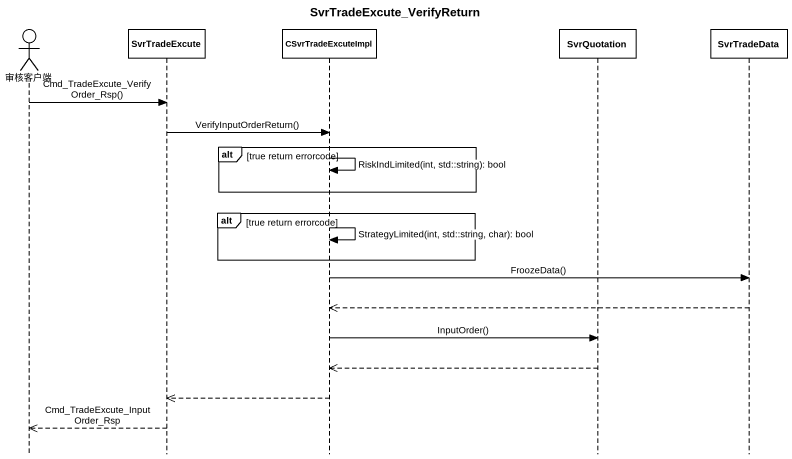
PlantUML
@startuml
title SvrTradeExcute_VerifyReturn
hide footbox
actor 审核客户端
participant SvrTradeExcute
participant CSvrTradeExcuteImpl
participant SvrQuotation
participant SvrTradeData

审核客户端 -> SvrTradeExcute : Cmd_TradeExcute_VerifyOrder_Rsp()
SvrTradeExcute -> CSvrTradeExcuteImpl : VerifyInputOrderReturn()
alt true return errorcode
  CSvrTradeExcuteImpl -> CSvrTradeExcuteImpl : RiskIndLimited(int, std::string): bool
end
alt true return errorcode
  CSvrTradeExcuteImpl -> CSvrTradeExcuteImpl : StrategyLimited(int, std::string, char): bool
end
CSvrTradeExcuteImpl -> SvrTradeData : FroozeData()
SvrTradeData -->> CSvrTradeExcuteImpl
CSvrTradeExcuteImpl -> SvrQuotation : InputOrder()
SvrQuotation -->> CSvrTradeExcuteImpl
CSvrTradeExcuteImpl -->> SvrTradeExcute
SvrTradeExcute -->> 审核客户端 : Cmd_TradeExcute_InputOrder_Rsp
@enduml
